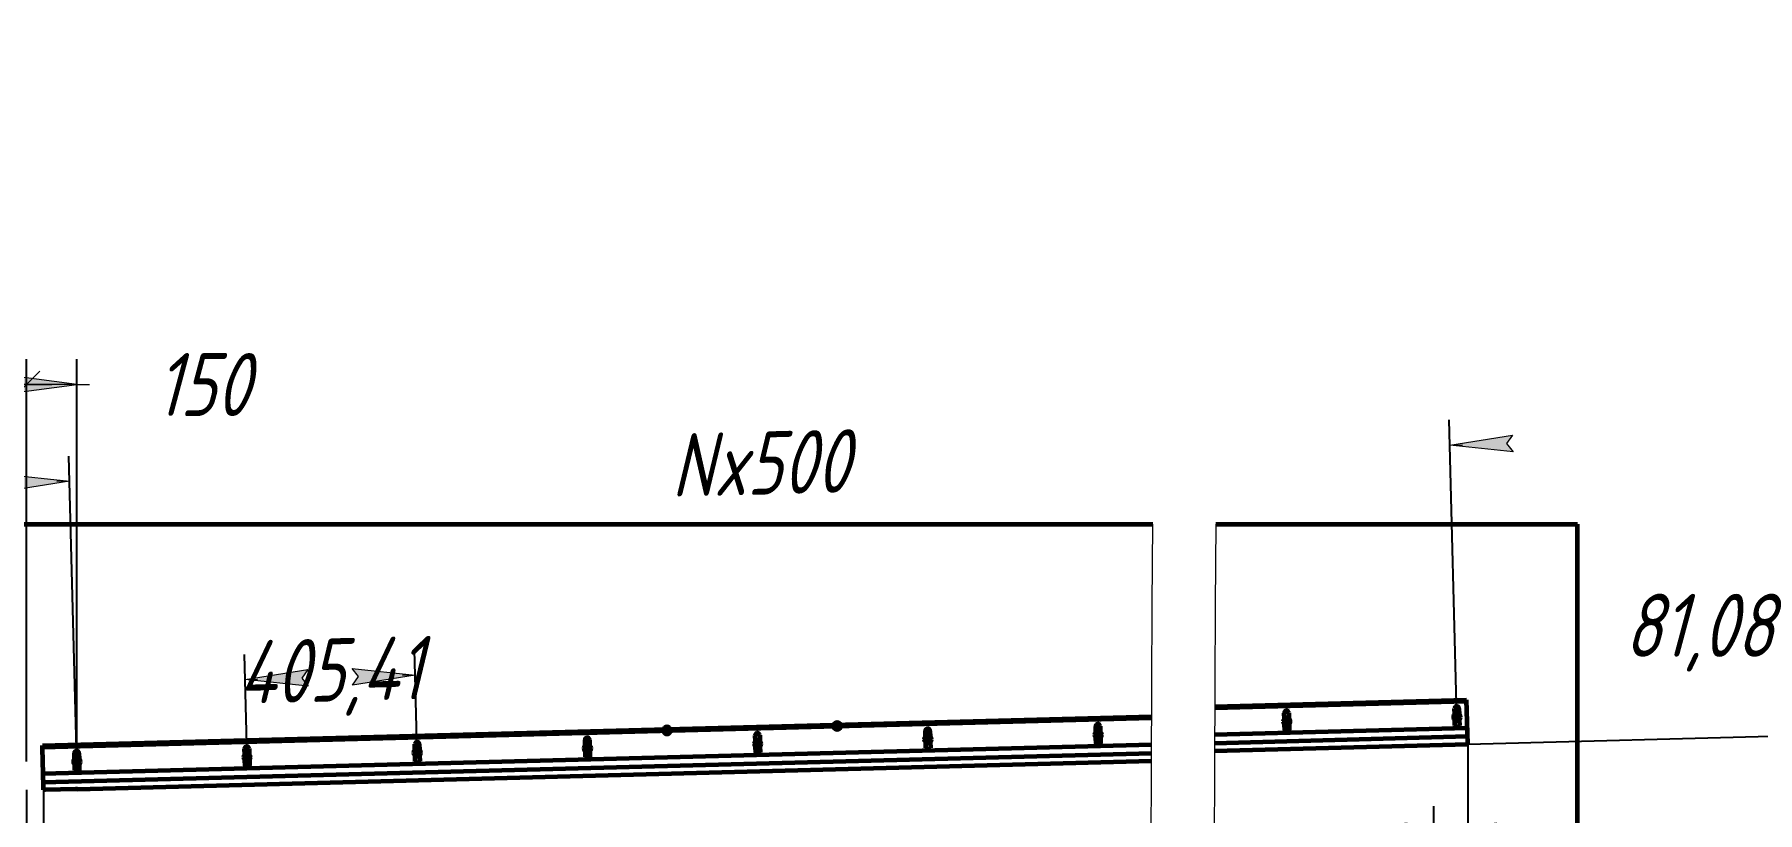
# Model space of a CAD drawing. Header units: millimetres. Extents: x 0 to 3360, y 0 to 297.
# Drawn here: x 1861.2 to 1997.9, y 235.3 to 297 of the extents above; entities that cross this region are included whole.
import ezdxf

# ---------------------------------------------------------------- set-up
doc = ezdxf.new("R2010")
doc.units = ezdxf.units.MM
for name, pattern in [('K5LT_AXLED', [19.5, 15, -1.5, 1.5, -1.5]), ('K5LT_BASIC', [0]), ('K5LT_THIN', [0]), ('K5LT_THIN_INCLUDED_TO_HATCHING', [0])]:
    doc.linetypes.add(name, pattern=pattern)
doc.layers.add('Системный слой', color=7, linetype='Continuous')
doc.styles.add('KDIMTEXTSTYLE', font='GOST_AU.SHX', dxfattribs={"width": 0.96, "oblique": 15, "height": 5})
doc.dimstyles.new('KDIMSTYLE (0.03)', dxfattribs={"dimtxt": 5, "dimasz": 1, "dimexe": 2, "dimexo": 0, "dimgap": 1, "dimtad": 1, "dimlfac": 30, "dimtxsty": 'KDIMTEXTSTYLE', "dimsah": 1, "dimcen": 0, "dimdle": 1, "dimadec": 0, "dimazin": 0, "dimtfac": 0.667, "dimtmove": 0, "dimatfit": 3, "dimfxl": 1, "dimtvp": 1, "dimtolj": 1, "dimtzin": 0, "dimarcsym": 0})

# ---------------------------------------------------------------- blocks, each defined once
blk = doc.blocks.new('U185')
at = {"layer": 'Системный слой', "color": 5, "linetype": 'K5LT_BASIC', "lineweight": 60, "true_color": 0x0000ff}
for p, q in [((1770.42, 258.17), (1949.93, 258.17)), ((1954.93, 258.17), (1983.62, 258.17))]:
    blk.add_line(p, q, dxfattribs=at)
blk = doc.blocks.new('U195')
at = {"layer": 'Системный слой', "color": 5, "linetype": 'K5LT_BASIC', "lineweight": 60, "true_color": 0x0000ff}
for p, q in [((1954.84, 243.6), (1974.83, 244.12)), ((1861.79, 240.49), (1949.83, 242.8))]:
    blk.add_line(p, q, dxfattribs=at)
blk = doc.blocks.new('U196')
at = {"layer": 'Системный слой', "color": 5, "linetype": 'K5LT_BASIC', "lineweight": 60, "true_color": 0x0000ff}
for p, q in [((1954.84, 243.71), (1974.82, 244.23)), ((1861.79, 240.6), (1949.83, 242.9))]:
    blk.add_line(p, q, dxfattribs=at)
blk = doc.blocks.new('U197')
at = {"layer": 'Системный слой', "color": 5, "linetype": 'K5LT_BASIC', "lineweight": 60, "true_color": 0x0000ff}
for p, q in [((1954.82, 240.81), (1974.9, 241.34)), ((1861.86, 237.71), (1949.82, 240.01))]:
    blk.add_line(p, q, dxfattribs=at)
blk = doc.blocks.new('U198')
at = {"layer": 'Системный слой', "color": 5, "linetype": 'K5LT_BASIC', "lineweight": 60, "true_color": 0x0000ff}
for p, q in [((1954.83, 241.49), (1974.88, 242.01)), ((1861.85, 238.38), (1949.82, 240.69))]:
    blk.add_line(p, q, dxfattribs=at)
blk = doc.blocks.new('U199')
at = {"layer": 'Системный слой', "color": 5, "linetype": 'K5LT_BASIC', "lineweight": 60, "true_color": 0x0000ff}
for p, q in [((1954.82, 240.19), (1974.92, 240.72)), ((1864.58, 237.16), (1949.82, 239.39))]:
    blk.add_line(p, q, dxfattribs=at)
blk = doc.blocks.new('U238')
at = {"layer": 'Системный слой', "color": 5, "linetype": 'K5LT_BASIC', "lineweight": 60, "true_color": 0x0000ff}
for start, end in [(0, 180), (180, 0)]:
    blk.add_arc((1918.56, 240.75), 0.285, start, end, dxfattribs=at)
blk = doc.blocks.new('U239')
at = {"layer": 'Системный слой', "color": 5, "linetype": 'K5LT_BASIC', "lineweight": 60, "true_color": 0x0000ff}
for start, end in [(0, 180), (180, 0)]:
    blk.add_arc((1918.56, 240.75), 0.113, start, end, dxfattribs=at)
blk = doc.blocks.new('U240')
at = {"layer": 'Системный слой', "color": 5, "linetype": 'K5LT_BASIC', "lineweight": 60, "true_color": 0x0000ff}
for start, end in [(0, 180), (180, 0)]:
    blk.add_arc((1918.56, 240.75), 0.203, start, end, dxfattribs=at)
blk = doc.blocks.new('U241')
at = {"layer": 'Системный слой', "color": 5, "linetype": 'K5LT_BASIC', "lineweight": 60, "true_color": 0x0000ff}
for start, end in [(0, 180), (180, 0)]:
    blk.add_arc((1918.56, 240.75), 0.146, start, end, dxfattribs=at)
blk = doc.blocks.new('U237')
at = {"layer": 'Системный слой', "color": 30, "linetype": 'K5LT_AXLED', "lineweight": 18, "true_color": 0xff8000}
for p, q in [((1918.93, 240.76), (1918.2, 240.74)), ((1918.57, 240.38), (1918.55, 241.11))]:
    blk.add_line(p, q, dxfattribs=at)
at = {"layer": 'Системный слой', "color": 5, "linetype": 'K5LT_BASIC', "lineweight": 60, "true_color": 0x0000ff}
for p, q in [((1918.44, 240.95), (1918.33, 240.74)), ((1918.33, 240.74), (1918.45, 240.54)), ((1918.67, 240.95), (1918.44, 240.95)), ((1918.8, 240.75), (1918.67, 240.95)), ((1918.68, 240.55), (1918.8, 240.75)), ((1918.45, 240.54), (1918.68, 240.55))]:
    blk.add_line(p, q, dxfattribs=at)
at = {"layer": 'Системный слой', "color": 7, "linetype": 'K5LT_THIN', "lineweight": 18}
blk.add_arc((1918.56, 240.75), 0.135, 93.5, 3.5, dxfattribs=at)
at = {"layer": 'Системный слой'}
for name in ['U238', 'U240', 'U241', 'U239']:
    blk.add_blockref(name, (0, 0), dxfattribs=at)
blk = doc.blocks.new('U243')
at = {"layer": 'Системный слой', "color": 5, "linetype": 'K5LT_BASIC', "lineweight": 60, "true_color": 0x0000ff}
for start, end in [(0, 180), (180, 0)]:
    blk.add_arc((1905.05, 240.39), 0.285, start, end, dxfattribs=at)
blk = doc.blocks.new('U244')
at = {"layer": 'Системный слой', "color": 5, "linetype": 'K5LT_BASIC', "lineweight": 60, "true_color": 0x0000ff}
for start, end in [(0, 180), (180, 0)]:
    blk.add_arc((1905.05, 240.39), 0.113, start, end, dxfattribs=at)
blk = doc.blocks.new('U245')
at = {"layer": 'Системный слой', "color": 5, "linetype": 'K5LT_BASIC', "lineweight": 60, "true_color": 0x0000ff}
for start, end in [(0, 180), (180, 0)]:
    blk.add_arc((1905.05, 240.39), 0.203, start, end, dxfattribs=at)
blk = doc.blocks.new('U246')
at = {"layer": 'Системный слой', "color": 5, "linetype": 'K5LT_BASIC', "lineweight": 60, "true_color": 0x0000ff}
for start, end in [(0, 180), (180, 0)]:
    blk.add_arc((1905.05, 240.39), 0.146, start, end, dxfattribs=at)
blk = doc.blocks.new('U242')
at = {"layer": 'Системный слой', "color": 30, "linetype": 'K5LT_AXLED', "lineweight": 18, "true_color": 0xff8000}
for p, q in [((1905.06, 240.03), (1905.04, 240.76)), ((1905.42, 240.4), (1904.69, 240.38))]:
    blk.add_line(p, q, dxfattribs=at)
at = {"layer": 'Системный слой', "color": 5, "linetype": 'K5LT_BASIC', "lineweight": 60, "true_color": 0x0000ff}
for p, q in [((1904.93, 240.59), (1904.82, 240.39)), ((1904.82, 240.39), (1904.94, 240.19)), ((1905.16, 240.6), (1904.93, 240.59)), ((1904.94, 240.19), (1905.17, 240.19)), ((1905.29, 240.4), (1905.16, 240.6)), ((1905.17, 240.19), (1905.29, 240.4))]:
    blk.add_line(p, q, dxfattribs=at)
at = {"layer": 'Системный слой', "color": 7, "linetype": 'K5LT_THIN', "lineweight": 18}
blk.add_arc((1905.05, 240.39), 0.135, 93.5, 3.5, dxfattribs=at)
at = {"layer": 'Системный слой'}
for name in ['U243', 'U245', 'U246', 'U244']:
    blk.add_blockref(name, (0, 0), dxfattribs=at)
blk = doc.blocks.new('U248')
at = {"layer": 'Системный слой', "color": 5, "linetype": 'K5LT_BASIC', "lineweight": 60, "true_color": 0x0000ff}
for start, end in [(0, 180), (180, 0)]:
    blk.add_arc((1891.54, 240.04), 0.285, start, end, dxfattribs=at)
blk = doc.blocks.new('U249')
at = {"layer": 'Системный слой', "color": 5, "linetype": 'K5LT_BASIC', "lineweight": 60, "true_color": 0x0000ff}
for start, end in [(0, 180), (180, 0)]:
    blk.add_arc((1891.54, 240.04), 0.113, start, end, dxfattribs=at)
blk = doc.blocks.new('U250')
at = {"layer": 'Системный слой', "color": 5, "linetype": 'K5LT_BASIC', "lineweight": 60, "true_color": 0x0000ff}
for start, end in [(0, 180), (180, 0)]:
    blk.add_arc((1891.54, 240.04), 0.203, start, end, dxfattribs=at)
blk = doc.blocks.new('U251')
at = {"layer": 'Системный слой', "color": 5, "linetype": 'K5LT_BASIC', "lineweight": 60, "true_color": 0x0000ff}
for start, end in [(0, 180), (180, 0)]:
    blk.add_arc((1891.54, 240.04), 0.146, start, end, dxfattribs=at)
blk = doc.blocks.new('U247')
at = {"layer": 'Системный слой', "color": 30, "linetype": 'K5LT_AXLED', "lineweight": 18, "true_color": 0xff8000}
for p, q in [((1891.91, 240.05), (1891.18, 240.03)), ((1891.55, 239.67), (1891.53, 240.41))]:
    blk.add_line(p, q, dxfattribs=at)
at = {"layer": 'Системный слой', "color": 5, "linetype": 'K5LT_BASIC', "lineweight": 60, "true_color": 0x0000ff}
for p, q in [((1891.42, 240.24), (1891.31, 240.03)), ((1891.31, 240.03), (1891.43, 239.83)), ((1891.66, 240.25), (1891.42, 240.24)), ((1891.43, 239.83), (1891.67, 239.84)), ((1891.78, 240.05), (1891.66, 240.25)), ((1891.67, 239.84), (1891.78, 240.05))]:
    blk.add_line(p, q, dxfattribs=at)
at = {"layer": 'Системный слой', "color": 7, "linetype": 'K5LT_THIN', "lineweight": 18}
blk.add_arc((1891.54, 240.04), 0.135, 93.5, 3.5, dxfattribs=at)
at = {"layer": 'Системный слой'}
for name in ['U248', 'U250', 'U251', 'U249']:
    blk.add_blockref(name, (0, 0), dxfattribs=at)
blk = doc.blocks.new('U253')
at = {"layer": 'Системный слой', "color": 5, "linetype": 'K5LT_BASIC', "lineweight": 60, "true_color": 0x0000ff}
for start, end in [(0, 180), (180, 0)]:
    blk.add_arc((1878.03, 239.69), 0.285, start, end, dxfattribs=at)
blk = doc.blocks.new('U254')
at = {"layer": 'Системный слой', "color": 5, "linetype": 'K5LT_BASIC', "lineweight": 60, "true_color": 0x0000ff}
for start, end in [(0, 180), (180, 0)]:
    blk.add_arc((1878.03, 239.69), 0.113, start, end, dxfattribs=at)
blk = doc.blocks.new('U255')
at = {"layer": 'Системный слой', "color": 5, "linetype": 'K5LT_BASIC', "lineweight": 60, "true_color": 0x0000ff}
for start, end in [(0, 180), (180, 0)]:
    blk.add_arc((1878.03, 239.69), 0.203, start, end, dxfattribs=at)
blk = doc.blocks.new('U256')
at = {"layer": 'Системный слой', "color": 5, "linetype": 'K5LT_BASIC', "lineweight": 60, "true_color": 0x0000ff}
for start, end in [(0, 180), (180, 0)]:
    blk.add_arc((1878.03, 239.69), 0.146, start, end, dxfattribs=at)
blk = doc.blocks.new('U252')
at = {"layer": 'Системный слой', "color": 30, "linetype": 'K5LT_AXLED', "lineweight": 18, "true_color": 0xff8000}
for p, q in [((1878.4, 239.7), (1877.67, 239.68)), ((1878.04, 239.32), (1878.03, 240.05))]:
    blk.add_line(p, q, dxfattribs=at)
at = {"layer": 'Системный слой', "color": 5, "linetype": 'K5LT_BASIC', "lineweight": 60, "true_color": 0x0000ff}
for p, q in [((1877.91, 239.89), (1877.8, 239.68)), ((1877.8, 239.68), (1877.92, 239.48)), ((1878.15, 239.89), (1877.91, 239.89)), ((1877.92, 239.48), (1878.16, 239.49)), ((1878.27, 239.69), (1878.15, 239.89)), ((1878.16, 239.49), (1878.27, 239.69))]:
    blk.add_line(p, q, dxfattribs=at)
at = {"layer": 'Системный слой', "color": 7, "linetype": 'K5LT_THIN', "lineweight": 18}
blk.add_arc((1878.03, 239.69), 0.135, 93.5, 3.5, dxfattribs=at)
at = {"layer": 'Системный слой'}
for name in ['U253', 'U255', 'U256', 'U254']:
    blk.add_blockref(name, (0, 0), dxfattribs=at)
blk = doc.blocks.new('U258')
at = {"layer": 'Системный слой', "color": 5, "linetype": 'K5LT_BASIC', "lineweight": 60, "true_color": 0x0000ff}
for start, end in [(0, 180), (180, 0)]:
    blk.add_arc((1864.53, 239.33), 0.285, start, end, dxfattribs=at)
blk = doc.blocks.new('U259')
at = {"layer": 'Системный слой', "color": 5, "linetype": 'K5LT_BASIC', "lineweight": 60, "true_color": 0x0000ff}
for start, end in [(0, 180), (180, 0)]:
    blk.add_arc((1864.53, 239.33), 0.113, start, end, dxfattribs=at)
blk = doc.blocks.new('U260')
at = {"layer": 'Системный слой', "color": 5, "linetype": 'K5LT_BASIC', "lineweight": 60, "true_color": 0x0000ff}
for start, end in [(0, 180), (180, 0)]:
    blk.add_arc((1864.53, 239.33), 0.203, start, end, dxfattribs=at)
blk = doc.blocks.new('U261')
at = {"layer": 'Системный слой', "color": 5, "linetype": 'K5LT_BASIC', "lineweight": 60, "true_color": 0x0000ff}
for start, end in [(0, 180), (180, 0)]:
    blk.add_arc((1864.53, 239.33), 0.146, start, end, dxfattribs=at)
blk = doc.blocks.new('U257')
at = {"layer": 'Системный слой', "color": 30, "linetype": 'K5LT_AXLED', "lineweight": 18, "true_color": 0xff8000}
for p, q in [((1864.89, 239.34), (1864.16, 239.32)), ((1864.54, 238.97), (1864.52, 239.7))]:
    blk.add_line(p, q, dxfattribs=at)
at = {"layer": 'Системный слой', "color": 5, "linetype": 'K5LT_BASIC', "lineweight": 60, "true_color": 0x0000ff}
for p, q in [((1864.4, 239.53), (1864.29, 239.33)), ((1864.64, 239.54), (1864.4, 239.53)), ((1864.76, 239.34), (1864.64, 239.54)), ((1864.65, 239.13), (1864.76, 239.34)), ((1864.29, 239.33), (1864.41, 239.13)), ((1864.41, 239.13), (1864.65, 239.13))]:
    blk.add_line(p, q, dxfattribs=at)
at = {"layer": 'Системный слой', "color": 7, "linetype": 'K5LT_THIN', "lineweight": 18}
blk.add_arc((1864.53, 239.33), 0.135, 93.5, 3.5, dxfattribs=at)
at = {"layer": 'Системный слой'}
for name in ['U258', 'U260', 'U261', 'U259']:
    blk.add_blockref(name, (0, 0), dxfattribs=at)
blk = doc.blocks.new('U263')
at = {"layer": 'Системный слой', "color": 5, "linetype": 'K5LT_BASIC', "lineweight": 60, "true_color": 0x0000ff}
for start, end in [(0, 180), (180, 0)]:
    blk.add_arc((1911.36, 241.81), 0.285, start, end, dxfattribs=at)
blk = doc.blocks.new('U264')
at = {"layer": 'Системный слой', "color": 5, "linetype": 'K5LT_BASIC', "lineweight": 60, "true_color": 0x0000ff}
for start, end in [(0, 180), (180, 0)]:
    blk.add_arc((1911.36, 241.81), 0.113, start, end, dxfattribs=at)
blk = doc.blocks.new('U265')
at = {"layer": 'Системный слой', "color": 5, "linetype": 'K5LT_BASIC', "lineweight": 60, "true_color": 0x0000ff}
for start, end in [(0, 180), (180, 0)]:
    blk.add_arc((1911.36, 241.81), 0.203, start, end, dxfattribs=at)
blk = doc.blocks.new('U266')
at = {"layer": 'Системный слой', "color": 5, "linetype": 'K5LT_BASIC', "lineweight": 60, "true_color": 0x0000ff}
for start, end in [(0, 180), (180, 0)]:
    blk.add_arc((1911.36, 241.81), 0.146, start, end, dxfattribs=at)
blk = doc.blocks.new('U262')
at = {"layer": 'Системный слой', "color": 30, "linetype": 'K5LT_AXLED', "lineweight": 18, "true_color": 0xff8000}
for p, q in [((1911.37, 241.44), (1911.35, 242.18)), ((1911.72, 241.82), (1910.99, 241.8))]:
    blk.add_line(p, q, dxfattribs=at)
at = {"layer": 'Системный слой', "color": 5, "linetype": 'K5LT_BASIC', "lineweight": 60, "true_color": 0x0000ff}
for p, q in [((1911.24, 242.01), (1911.12, 241.8)), ((1911.12, 241.8), (1911.25, 241.6)), ((1911.47, 242.01), (1911.24, 242.01)), ((1911.25, 241.6), (1911.48, 241.61)), ((1911.59, 241.82), (1911.47, 242.01)), ((1911.48, 241.61), (1911.59, 241.82))]:
    blk.add_line(p, q, dxfattribs=at)
at = {"layer": 'Системный слой', "color": 7, "linetype": 'K5LT_THIN', "lineweight": 18}
blk.add_arc((1911.36, 241.81), 0.135, 93.5, 3.5, dxfattribs=at)
at = {"layer": 'Системный слой'}
for name in ['U263', 'U265', 'U266', 'U264']:
    blk.add_blockref(name, (0, 0), dxfattribs=at)
blk = doc.blocks.new('U268')
at = {"layer": 'Системный слой', "color": 5, "linetype": 'K5LT_BASIC', "lineweight": 60, "true_color": 0x0000ff}
for start, end in [(0, 180), (180, 0)]:
    blk.add_arc((1945.58, 241.46), 0.285, start, end, dxfattribs=at)
blk = doc.blocks.new('U269')
at = {"layer": 'Системный слой', "color": 5, "linetype": 'K5LT_BASIC', "lineweight": 60, "true_color": 0x0000ff}
for start, end in [(0, 180), (180, 0)]:
    blk.add_arc((1945.58, 241.46), 0.113, start, end, dxfattribs=at)
blk = doc.blocks.new('U270')
at = {"layer": 'Системный слой', "color": 5, "linetype": 'K5LT_BASIC', "lineweight": 60, "true_color": 0x0000ff}
for start, end in [(0, 180), (180, 0)]:
    blk.add_arc((1945.58, 241.46), 0.203, start, end, dxfattribs=at)
blk = doc.blocks.new('U271')
at = {"layer": 'Системный слой', "color": 5, "linetype": 'K5LT_BASIC', "lineweight": 60, "true_color": 0x0000ff}
for start, end in [(0, 180), (180, 0)]:
    blk.add_arc((1945.58, 241.46), 0.146, start, end, dxfattribs=at)
blk = doc.blocks.new('U267')
at = {"layer": 'Системный слой', "color": 30, "linetype": 'K5LT_AXLED', "lineweight": 18, "true_color": 0xff8000}
for p, q in [((1945.95, 241.46), (1945.21, 241.45)), ((1945.59, 241.09), (1945.57, 241.82))]:
    blk.add_line(p, q, dxfattribs=at)
at = {"layer": 'Системный слой', "color": 5, "linetype": 'K5LT_BASIC', "lineweight": 60, "true_color": 0x0000ff}
for p, q in [((1945.46, 241.65), (1945.35, 241.45)), ((1945.35, 241.45), (1945.47, 241.25)), ((1945.69, 241.66), (1945.46, 241.65)), ((1945.47, 241.25), (1945.7, 241.26)), ((1945.81, 241.46), (1945.69, 241.66)), ((1945.7, 241.26), (1945.81, 241.46))]:
    blk.add_line(p, q, dxfattribs=at)
at = {"layer": 'Системный слой', "color": 7, "linetype": 'K5LT_THIN', "lineweight": 18}
blk.add_arc((1945.58, 241.46), 0.135, 93.5, 3.5, dxfattribs=at)
at = {"layer": 'Системный слой'}
for name in ['U268', 'U270', 'U271', 'U269']:
    blk.add_blockref(name, (0, 0), dxfattribs=at)
blk = doc.blocks.new('U273')
at = {"layer": 'Системный слой', "color": 5, "linetype": 'K5LT_BASIC', "lineweight": 60, "true_color": 0x0000ff}
for start, end in [(0, 180), (180, 0)]:
    blk.add_arc((1932.07, 241.1), 0.285, start, end, dxfattribs=at)
blk = doc.blocks.new('U274')
at = {"layer": 'Системный слой', "color": 5, "linetype": 'K5LT_BASIC', "lineweight": 60, "true_color": 0x0000ff}
for start, end in [(0, 180), (180, 0)]:
    blk.add_arc((1932.07, 241.1), 0.113, start, end, dxfattribs=at)
blk = doc.blocks.new('U275')
at = {"layer": 'Системный слой', "color": 5, "linetype": 'K5LT_BASIC', "lineweight": 60, "true_color": 0x0000ff}
for start, end in [(0, 180), (180, 0)]:
    blk.add_arc((1932.07, 241.1), 0.203, start, end, dxfattribs=at)
blk = doc.blocks.new('U276')
at = {"layer": 'Системный слой', "color": 5, "linetype": 'K5LT_BASIC', "lineweight": 60, "true_color": 0x0000ff}
for start, end in [(0, 180), (180, 0)]:
    blk.add_arc((1932.07, 241.1), 0.146, start, end, dxfattribs=at)
blk = doc.blocks.new('U272')
at = {"layer": 'Системный слой', "color": 30, "linetype": 'K5LT_AXLED', "lineweight": 18, "true_color": 0xff8000}
for p, q in [((1932.44, 241.11), (1931.7, 241.09)), ((1932.08, 240.74), (1932.06, 241.47))]:
    blk.add_line(p, q, dxfattribs=at)
at = {"layer": 'Системный слой', "color": 5, "linetype": 'K5LT_BASIC', "lineweight": 60, "true_color": 0x0000ff}
for p, q in [((1931.95, 241.3), (1931.84, 241.1)), ((1931.84, 241.1), (1931.96, 240.9)), ((1932.18, 241.31), (1931.95, 241.3)), ((1931.96, 240.9), (1932.19, 240.9)), ((1932.3, 241.11), (1932.18, 241.31)), ((1932.19, 240.9), (1932.3, 241.11))]:
    blk.add_line(p, q, dxfattribs=at)
at = {"layer": 'Системный слой', "color": 7, "linetype": 'K5LT_THIN', "lineweight": 18}
blk.add_arc((1932.07, 241.1), 0.135, 93.5, 3.5, dxfattribs=at)
at = {"layer": 'Системный слой'}
for name in ['U273', 'U275', 'U276', 'U274']:
    blk.add_blockref(name, (0, 0), dxfattribs=at)
blk = doc.blocks.new('U278')
at = {"layer": 'Системный слой', "color": 5, "linetype": 'K5LT_BASIC', "lineweight": 60, "true_color": 0x0000ff}
for start, end in [(0, 180), (180, 0)]:
    blk.add_arc((1924.87, 242.16), 0.285, start, end, dxfattribs=at)
blk = doc.blocks.new('U279')
at = {"layer": 'Системный слой', "color": 5, "linetype": 'K5LT_BASIC', "lineweight": 60, "true_color": 0x0000ff}
for start, end in [(0, 180), (180, 0)]:
    blk.add_arc((1924.87, 242.16), 0.113, start, end, dxfattribs=at)
blk = doc.blocks.new('U280')
at = {"layer": 'Системный слой', "color": 5, "linetype": 'K5LT_BASIC', "lineweight": 60, "true_color": 0x0000ff}
for start, end in [(0, 180), (180, 0)]:
    blk.add_arc((1924.87, 242.16), 0.203, start, end, dxfattribs=at)
blk = doc.blocks.new('U281')
at = {"layer": 'Системный слой', "color": 5, "linetype": 'K5LT_BASIC', "lineweight": 60, "true_color": 0x0000ff}
for start, end in [(0, 180), (180, 0)]:
    blk.add_arc((1924.87, 242.16), 0.146, start, end, dxfattribs=at)
blk = doc.blocks.new('U277')
at = {"layer": 'Системный слой', "color": 30, "linetype": 'K5LT_AXLED', "lineweight": 18, "true_color": 0xff8000}
for p, q in [((1925.23, 242.17), (1924.5, 242.15)), ((1924.88, 241.8), (1924.86, 242.53))]:
    blk.add_line(p, q, dxfattribs=at)
at = {"layer": 'Системный слой', "color": 5, "linetype": 'K5LT_BASIC', "lineweight": 60, "true_color": 0x0000ff}
for p, q in [((1924.74, 242.36), (1924.63, 242.16)), ((1924.63, 242.16), (1924.76, 241.96)), ((1924.98, 242.37), (1924.74, 242.36)), ((1925.1, 242.17), (1924.98, 242.37)), ((1924.99, 241.96), (1925.1, 242.17)), ((1924.76, 241.96), (1924.99, 241.96))]:
    blk.add_line(p, q, dxfattribs=at)
at = {"layer": 'Системный слой', "color": 7, "linetype": 'K5LT_THIN', "lineweight": 18}
blk.add_arc((1924.87, 242.16), 0.135, 93.5, 3.5, dxfattribs=at)
at = {"layer": 'Системный слой'}
for name in ['U278', 'U280', 'U281', 'U279']:
    blk.add_blockref(name, (0, 0), dxfattribs=at)
blk = doc.blocks.new('U283')
at = {"layer": 'Системный слой', "color": 5, "linetype": 'K5LT_BASIC', "lineweight": 60, "true_color": 0x0000ff}
for start, end in [(0, 180), (180, 0)]:
    blk.add_arc((1960.55, 242.52), 0.285, start, end, dxfattribs=at)
blk = doc.blocks.new('U284')
at = {"layer": 'Системный слой', "color": 5, "linetype": 'K5LT_BASIC', "lineweight": 60, "true_color": 0x0000ff}
for start, end in [(0, 180), (180, 0)]:
    blk.add_arc((1960.55, 242.52), 0.113, start, end, dxfattribs=at)
blk = doc.blocks.new('U285')
at = {"layer": 'Системный слой', "color": 5, "linetype": 'K5LT_BASIC', "lineweight": 60, "true_color": 0x0000ff}
for start, end in [(0, 180), (180, 0)]:
    blk.add_arc((1960.55, 242.52), 0.203, start, end, dxfattribs=at)
blk = doc.blocks.new('U286')
at = {"layer": 'Системный слой', "color": 5, "linetype": 'K5LT_BASIC', "lineweight": 60, "true_color": 0x0000ff}
for start, end in [(0, 180), (180, 0)]:
    blk.add_arc((1960.55, 242.52), 0.146, start, end, dxfattribs=at)
blk = doc.blocks.new('U282')
at = {"layer": 'Системный слой', "color": 30, "linetype": 'K5LT_AXLED', "lineweight": 18, "true_color": 0xff8000}
for p, q in [((1960.92, 242.53), (1960.19, 242.51)), ((1960.56, 242.15), (1960.54, 242.88))]:
    blk.add_line(p, q, dxfattribs=at)
at = {"layer": 'Системный слой', "color": 5, "linetype": 'K5LT_BASIC', "lineweight": 60, "true_color": 0x0000ff}
for p, q in [((1960.43, 242.72), (1960.32, 242.51)), ((1960.32, 242.51), (1960.44, 242.31)), ((1960.66, 242.72), (1960.43, 242.72)), ((1960.44, 242.31), (1960.67, 242.32)), ((1960.79, 242.52), (1960.66, 242.72)), ((1960.67, 242.32), (1960.79, 242.52))]:
    blk.add_line(p, q, dxfattribs=at)
at = {"layer": 'Системный слой', "color": 7, "linetype": 'K5LT_THIN', "lineweight": 18}
blk.add_arc((1960.55, 242.52), 0.135, 93.5, 3.5, dxfattribs=at)
at = {"layer": 'Системный слой'}
for name in ['U283', 'U285', 'U286', 'U284']:
    blk.add_blockref(name, (0, 0), dxfattribs=at)
blk = doc.blocks.new('U288')
at = {"layer": 'Системный слой', "color": 5, "linetype": 'K5LT_BASIC', "lineweight": 60, "true_color": 0x0000ff}
for start, end in [(0, 180), (180, 0)]:
    blk.add_arc((1974.06, 242.87), 0.285, start, end, dxfattribs=at)
blk = doc.blocks.new('U289')
at = {"layer": 'Системный слой', "color": 5, "linetype": 'K5LT_BASIC', "lineweight": 60, "true_color": 0x0000ff}
for start, end in [(0, 180), (180, 0)]:
    blk.add_arc((1974.06, 242.87), 0.113, start, end, dxfattribs=at)
blk = doc.blocks.new('U290')
at = {"layer": 'Системный слой', "color": 5, "linetype": 'K5LT_BASIC', "lineweight": 60, "true_color": 0x0000ff}
for start, end in [(0, 180), (180, 0)]:
    blk.add_arc((1974.06, 242.87), 0.203, start, end, dxfattribs=at)
blk = doc.blocks.new('U291')
at = {"layer": 'Системный слой', "color": 5, "linetype": 'K5LT_BASIC', "lineweight": 60, "true_color": 0x0000ff}
for start, end in [(0, 180), (180, 0)]:
    blk.add_arc((1974.06, 242.87), 0.146, start, end, dxfattribs=at)
blk = doc.blocks.new('U287')
at = {"layer": 'Системный слой', "color": 30, "linetype": 'K5LT_AXLED', "lineweight": 18, "true_color": 0xff8000}
for p, q in [((1974.43, 242.88), (1973.69, 242.86)), ((1974.07, 242.5), (1974.05, 243.24))]:
    blk.add_line(p, q, dxfattribs=at)
at = {"layer": 'Системный слой', "color": 5, "linetype": 'K5LT_BASIC', "lineweight": 60, "true_color": 0x0000ff}
for p, q in [((1973.94, 243.07), (1973.83, 242.86)), ((1973.83, 242.86), (1973.95, 242.66)), ((1974.17, 243.08), (1973.94, 243.07)), ((1973.95, 242.66), (1974.18, 242.67)), ((1974.3, 242.88), (1974.17, 243.08)), ((1974.18, 242.67), (1974.3, 242.88))]:
    blk.add_line(p, q, dxfattribs=at)
at = {"layer": 'Системный слой', "color": 7, "linetype": 'K5LT_THIN', "lineweight": 18}
blk.add_arc((1974.06, 242.87), 0.135, 93.5, 3.5, dxfattribs=at)
at = {"layer": 'Системный слой'}
for name in ['U288', 'U290', 'U291', 'U289']:
    blk.add_blockref(name, (0, 0), dxfattribs=at)
blk = doc.blocks.new('KDIMARROW_01')
at = {"layer": 'Системный слой'}
blk.add_hatch(color=0, dxfattribs=at).paths.add_polyline_path([(0, 0), (-5, 0.66), (-4.5, 0), (-5, -0.66)])
at = {"layer": 'Системный слой', "color": 0, "linetype": 'K5LT_THIN', "lineweight": 18}
for p, q in [((-4.5, 0), (-5, 0.66)), ((-5, 0.66), (0, 0)), ((0, 0), (-5, -0.66)), ((-5, -0.66), (-4.5, 0)), ((0, 0), (-1, 0))]:
    blk.add_line(p, q, dxfattribs=at)
blk = doc.blocks.new('KDIMARROW_02')
at = {"layer": 'Системный слой'}
blk.add_hatch(color=0, dxfattribs=at).paths.add_polyline_path([(4.5, 0), (5, 0.66), (0, 0), (5, -0.66)])
at = {"layer": 'Системный слой', "color": 0, "linetype": 'K5LT_THIN', "lineweight": 18}
for p, q in [((0, 0), (-1, 0)), ((5, 0.66), (0, 0)), ((0, 0), (5, -0.66)), ((0, 0), (7, 0)), ((4.5, 0), (5, 0.66)), ((5, -0.66), (4.5, 0))]:
    blk.add_line(p, q, dxfattribs=at)
blk = doc.blocks.new('KDIMARROW_03')
at = {"layer": 'Системный слой', "color": 0, "linetype": 'K5LT_THIN', "lineweight": 18}
for p, q in [((-1.06, -1.06), (1.06, 1.06)), ((0, 0), (-1, 0)), ((0, 0), (2, 0))]:
    blk.add_line(p, q, dxfattribs=at)
blk = doc.blocks.new('U298')
at = {"layer": 'Системный слой', "color": 7, "linetype": 'K5LT_THIN_INCLUDED_TO_HATCHING', "lineweight": 18}
for p, q in [((1949.88, 251.77), (1949.93, 258.17)), ((1949.84, 245.37), (1949.88, 251.77)), ((1949.81, 238.96), (1949.84, 245.37)), ((1949.8, 232.56), (1949.81, 238.96))]:
    blk.add_line(p, q, dxfattribs=at)
blk = doc.blocks.new('U299')
at = {"layer": 'Системный слой', "color": 7, "linetype": 'K5LT_THIN_INCLUDED_TO_HATCHING', "lineweight": 18}
for p, q in [((1954.93, 258.17), (1954.88, 251.77)), ((1954.88, 251.77), (1954.84, 245.37)), ((1954.84, 245.37), (1954.81, 238.96)), ((1954.81, 238.96), (1954.8, 232.56)), ((1954.8, 232.56), (1954.79, 226.16)), ((1954.79, 226.16), (1954.8, 219.76)), ((1954.8, 219.76), (1954.83, 213.36)), ((1954.83, 213.36), (1954.86, 206.96)), ((1954.86, 206.96), (1954.91, 200.56)), ((1954.91, 200.56), (1954.95, 194.16)), ((1954.95, 194.16), (1954.99, 187.76)), ((1954.99, 187.76), (1955.03, 181.35)), ((1955.03, 181.35), (1955.05, 174.95)), ((1955.05, 174.95), (1955.06, 168.55)), ((1955.06, 168.55), (1955.06, 162.15)), ((1955.06, 162.15), (1955.04, 155.75)), ((1955.04, 155.75), (1955.01, 149.35)), ((1955.01, 149.35), (1954.97, 142.95)), ((1954.97, 142.95), (1954.93, 136.55))]:
    blk.add_line(p, q, dxfattribs=at)

msp = doc.modelspace()

# ---------------------------------------------------------------- linework, layer by layer
at = {"layer": 'Системный слой', "color": 5, "linetype": 'K5LT_BASIC', "lineweight": 60, "true_color": 0x0000ff}
for p, q in [((1983.62473, 136.54656), (1983.62473, 258.16818)), ((1973.87959, 243.09012), (1973.86778, 243.54105)), ((1974.21901, 243.55025), (1974.23082, 243.09931)), ((1974.91681, 240.71619), (1974.82483, 244.2285)), ((1945.39766, 241.67515), (1945.38585, 242.12608)), ((1945.73708, 242.13528), (1945.74889, 241.68434)), ((1960.37071, 242.73637), (1960.3589, 243.18731)), ((1960.39427, 241.83642), (1960.38246, 242.28735)), ((1960.71013, 243.1965), (1960.72194, 242.74557)), ((1960.73369, 242.29655), (1960.7455, 241.84561)), ((1973.90315, 242.19016), (1973.89135, 242.64109)), ((1974.24258, 242.65029), (1974.25439, 242.19936)), ((1891.36212, 240.26018), (1891.35032, 240.71111)), ((1891.70155, 240.72031), (1891.71336, 240.26937)), ((1904.87101, 240.61392), (1904.8592, 241.06485)), ((1905.21043, 241.07405), (1905.22224, 240.62312)), ((1918.37989, 240.96766), (1918.36808, 241.41859)), ((1918.71931, 241.42779), (1918.73112, 240.97686)), ((1931.88877, 241.3214), (1931.87696, 241.77234)), ((1931.91234, 240.42145), (1931.90053, 240.87238)), ((1932.2282, 241.78153), (1932.24, 241.3306)), ((1932.25176, 240.88158), (1932.26357, 240.43064)), ((1945.42122, 240.77519), (1945.40941, 241.22612)), ((1945.76064, 241.23532), (1945.77245, 240.78439)), ((1861.79189, 240.49134), (1861.78906, 240.59941)), ((1861.79472, 240.38327), (1861.79189, 240.49134)), ((1861.84707, 238.38395), (1861.79472, 240.38327)), ((1864.34436, 239.55269), (1864.33255, 240.00362)), ((1864.68378, 240.01282), (1864.69559, 239.56189)), ((1877.85324, 239.90643), (1877.84143, 240.35737)), ((1877.87681, 239.00648), (1877.865, 239.45741)), ((1878.19266, 240.36656), (1878.20447, 239.91563)), ((1878.21623, 239.46661), (1878.22804, 239.01567)), ((1891.38569, 239.36022), (1891.37388, 239.81115)), ((1891.72511, 239.82035), (1891.73692, 239.36942)), ((1904.89457, 239.71396), (1904.88276, 240.16489)), ((1905.234, 240.17409), (1905.2458, 239.72316)), ((1918.40346, 240.0677), (1918.39165, 240.51864)), ((1918.74288, 240.52783), (1918.75469, 240.0769)), ((1861.85591, 238.04623), (1861.84707, 238.38395)), ((1861.86476, 237.70851), (1861.85591, 238.04623)), ((1864.36792, 238.65273), (1864.35612, 239.10367)), ((1864.70735, 239.11286), (1864.71916, 238.66193)), ((1861.87537, 237.30324), (1861.86476, 237.70851)), ((1861.88103, 237.0871), (1861.87537, 237.30324)), ((1862.04314, 237.09134), (1861.88103, 237.0871)), ((1864.4207, 237.1536), (1862.04314, 237.09134)), ((1864.58281, 237.15785), (1864.4207, 237.1536))]:
    msp.add_line(p, q, dxfattribs=at)
for centre, start, end in [((1974.0434, 243.54565), 1.5, 181.5), ((1945.56146, 242.13068), 1.5, 181.5), ((1960.53451, 243.1919), 1.5, 181.5), ((1974.07877, 242.19476), 181.5, 1.5), ((1891.52593, 240.71571), 1.5, 181.5), ((1905.03481, 241.06945), 1.5, 181.5), ((1918.5437, 241.42319), 1.5, 181.5), ((1932.05258, 241.77693), 1.5, 181.5), ((1945.59684, 240.77979), 181.5, 1.5), ((1960.56989, 241.84102), 181.5, 1.5), ((1864.50817, 240.00822), 1.5, 181.5), ((1878.01705, 240.36196), 1.5, 181.5), ((1891.56131, 239.36482), 181.5, 1.5), ((1905.07019, 239.71856), 181.5, 1.5), ((1918.57907, 240.0723), 181.5, 1.5), ((1932.08795, 240.42605), 181.5, 1.5), ((1864.54354, 238.65733), 181.5, 1.5), ((1878.05242, 239.01108), 181.5, 1.5)]:
    msp.add_arc(centre, 0.17568, start, end, dxfattribs=at)

# ---------------------------------------------------------------- block references
at = {"layer": 'Системный слой'}
for name in ['U185', 'U298', 'U299', 'U196', 'U195', 'U262', 'U277', 'U282', 'U287', 'U198', 'U197', 'U199', 'U242', 'U237', 'U272', 'U267', 'U257', 'U252', 'U247']:
    msp.add_blockref(name, (0, 0), dxfattribs=at)

# ---------------------------------------------------------------- dimensions: what is measured, and where the dimension line sits
at = {"layer": 'Системный слой', "color": 7}
msp.add_linear_dim(base=(1860.52968, 269.23922), p1=(1864.52585, 239.33278), p2=(1860.52968, 239.33278), location=(1874.47075, 269.23922), text='\\H5.0;\\W0.965;\\Q15;\\H5.0;\\W0.965;\\Q15;\\Q15;150', dimstyle='KDIMSTYLE (0.03)', override={"dimexo": 0, "dimblk1": 'KDIMARROW_02', "dimblk2": 'KDIMARROW_03', "dimse1": 0, "dimse2": 0, "dimclrt": 7, "dimtolj": 1}, dxfattribs=at).render()
msp.add_linear_dim(base=(1863.9435, 261.57193), p1=(1974.06108, 242.8702), p2=(1864.52585, 239.33278), angle=1.5, location=(1918.71987, 263.0063), text='\\H5.0;\\W0.965;\\Q15;\\H5.0;\\W0.965;\\Q15;\\Q15;Nx500', dimstyle='KDIMSTYLE (0.03)', override={"dimexo": 0, "dimblk1": 'KDIMARROW_01', "dimblk2": 'KDIMARROW_01', "dimse1": 0, "dimse2": 0, "dimclrt": 7, "dimtolj": 1}, dxfattribs=at).render()
for base, p1, p2, location, override in [((1974.91681, 233.79392), (1972.2141, 226.07419), (1974.91681, 240.71619), (1993.24354, 249.55984), {"dimexo": 0, "dimtoh": 1, "dimpost": '\\H5.0;\\W0.965;\\Q15;<>', "dimblk1": 'KDIMARROW_02', "dimblk2": 'KDIMARROW_02', "dimse1": 0, "dimse2": 0, "dimclrt": 7, "dimtmove": 1, "dimtolj": 1}), ((1860.52968, 218.58692), (1859.17833, 237.0871), (1860.52968, 237.0871), (1850.29176, 218.58692), {"dimexo": 0, "dimpost": '\\H5.0;\\W0.965;\\Q15;<>', "dimblk1": 'KDIMARROW_02', "dimblk2": 'KDIMARROW_02', "dimse1": 0, "dimse2": 0, "dimclrt": 7, "dimtolj": 1}), ((1861.88103, 209.13849), (1859.17833, 237.0871), (1861.88103, 237.0871), (1872.02436, 209.13849), {"dimexo": 0, "dimpost": '\\H5.0;\\W0.965;\\Q15;<>', "dimblk1": 'KDIMARROW_02', "dimblk2": 'KDIMARROW_02', "dimse1": 0, "dimse2": 0, "dimclrt": 7, "dimtolj": 1})]:
    msp.add_linear_dim(base=base, p1=p1, p2=p2, location=location, dimstyle='KDIMSTYLE (0.03)', override=override, dxfattribs=at).render()
msp.add_linear_dim(base=(1891.38241, 246.19662), p1=(1878.03474, 239.68652), p2=(1891.54362, 240.04026), angle=1.5, location=(1884.62797, 246.01975), dimstyle='KDIMSTYLE (0.03)', override={"dimexo": 0, "dimpost": '\\H5.0;\\W0.965;\\Q15;<>', "dimblk1": 'KDIMARROW_01', "dimblk2": 'KDIMARROW_01', "dimse1": 0, "dimse2": 0, "dimclrt": 7, "dimtolj": 1}, dxfattribs=at).render()
for base, line1, line2, location, override in [((2003.51022, 237.52064), ((1609.26092, 231.14115), (1974.91681, 240.71619)), ((1609.26092, 231.14115), (1928.09725, 231.14115)), (2003.52805, 236.30239), {"dimpost": "\\H5.0;\\W0.965;\\Q15;\\Q15;30'...\\H5.0;\\W0.965;\\Q15;<>", "dimblk1": 'KDIMARROW_01', "dimblk2": 'KDIMARROW_01', "dimclrt": 7, "dimtolj": 1}), ((1716.21179, 235.07276), ((2109.35896, 231.14115), (1792.96211, 231.14115)), ((2109.35896, 231.14115), (1743.70307, 240.71619)), (1716.19176, 229.1408), {"dimtih": 1, "dimtoh": 1, "dimpost": "\\H5.0;\\W0.965;\\Q15;\\Q15;30'...\\H5.0;\\W0.965;\\Q15;<>", "dimblk1": 'KDIMARROW_01', "dimblk2": 'KDIMARROW_01', "dimclrt": 7, "dimtmove": 1, "dimtolj": 1})]:
    msp.add_angular_dim_2l(base=base, line1=line1, line2=line2, location=location, dimstyle='KDIMSTYLE (0.03)', override=override, dxfattribs=at).render()

doc.saveas('drawing.dxf')
